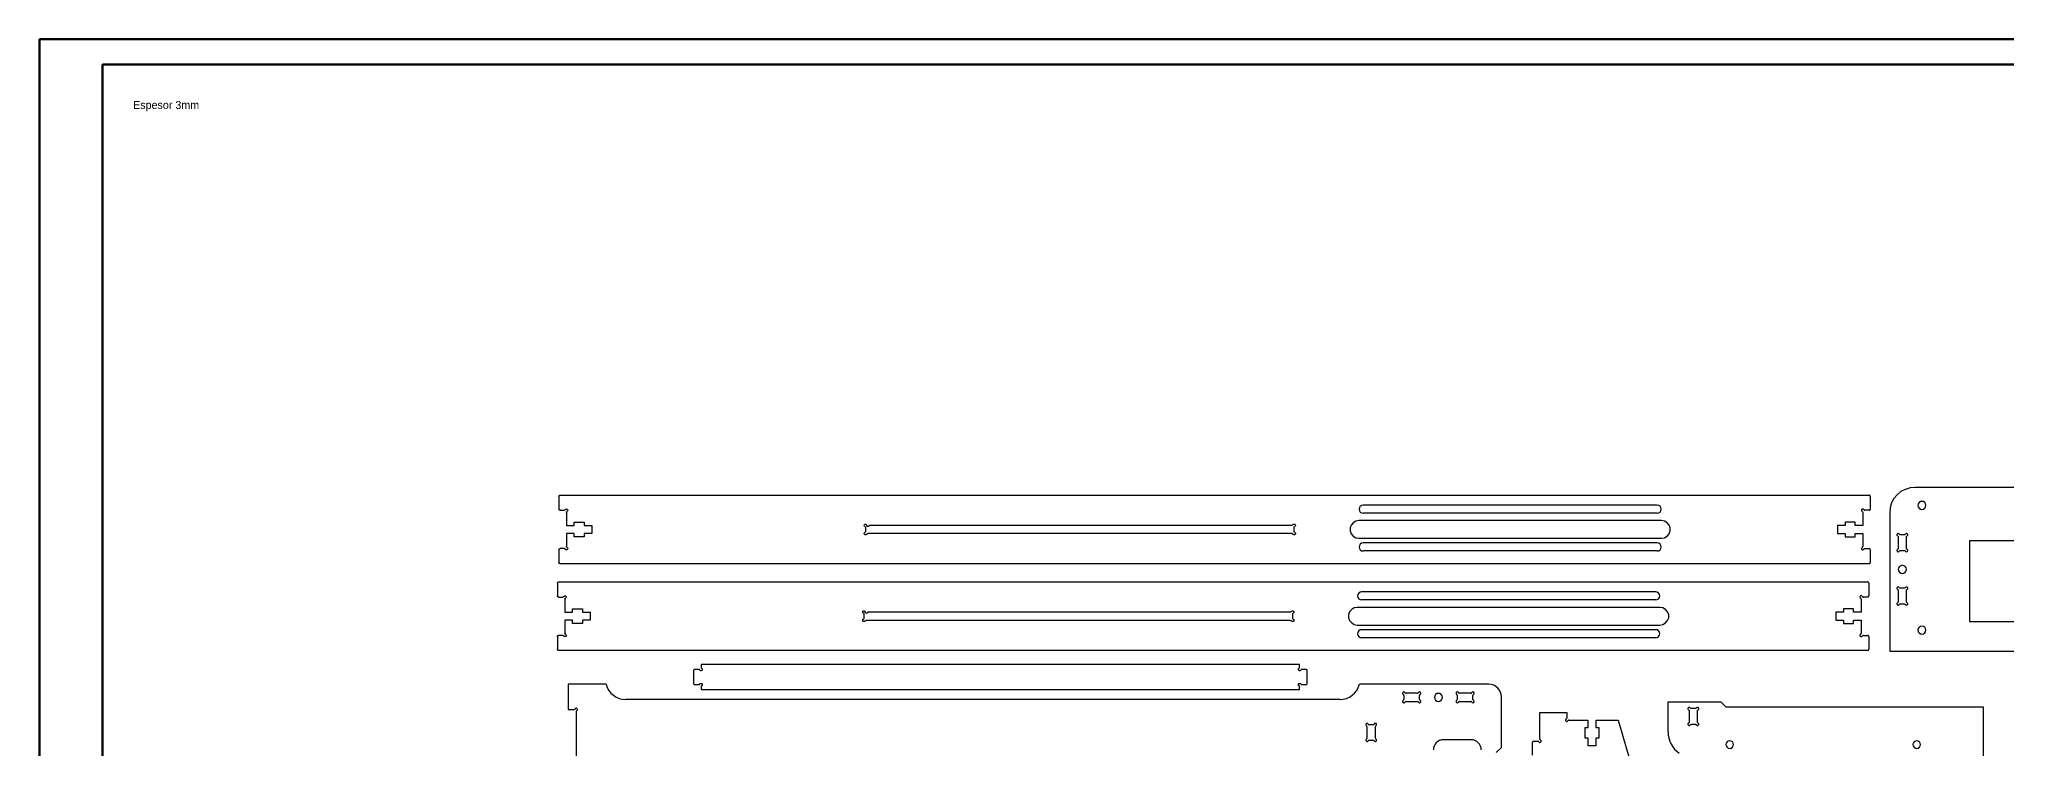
# Model space of a CAD drawing. Header units: inches. Extents: x 0 to 1189, y 0 to 841.
# Drawn here: x 0 to 780, y 560 to 841 of the extents above; entities that cross this region are included whole.
import ezdxf

# ---------------------------------------------------------------- set-up
doc = ezdxf.new("R2010")
doc.units = ezdxf.units.IN
doc.header["$MEASUREMENT"] = 0
doc.layers.add('Capa 1', color=7, linetype='Continuous')

msp = doc.modelspace()

# ---------------------------------------------------------------- linework, layer by layer
at = {"layer": 'Capa 1', "color": 9, "lineweight": 50, "true_color": 0xc0c0c0}
for points in [[(0.07, 841.2), (1189.07, 841.2)], [(0.07, 0.21), (0.07, 841.2)], [(25.05, 831.18), (1179.05, 831.18)], [(25.05, 10.2), (25.05, 831.18)]]:
    msp.add_lwpolyline(points, dxfattribs=at)
at = {"layer": 'Capa 1', "color": 7, "lineweight": 25, "true_color": 0xffffff}
for points in [[(743.8, 663.47), (741.86, 663.26), (739.95, 662.69), (738.22, 661.78), (736.71, 660.54), (735.47, 659.02), (734.55, 657.3), (733.99, 655.43), (733.78, 653.45)], [(893.8, 663.47), (743.8, 663.47)], [(206.09, 659.91), (206.09, 659.98), (206.13, 660.08), (206.16, 660.19), (206.23, 660.26), (206.3, 660.29), (206.41, 660.36), (206.48, 660.4), (206.59, 660.4)], [(206.09, 659.91), (206.09, 654.9)], [(206.59, 660.4), (725.59, 660.4)], [(525, 656.45), (524.37, 656.31), (523.87, 655.99), (523.52, 655.46), (523.38, 654.86), (523.52, 654.23), (523.87, 653.7), (524.37, 653.38), (525, 653.24)], [(641.6, 656.45), (525, 656.45)], [(641.6, 653.24), (642.2, 653.38), (642.73, 653.7), (643.08, 654.23), (643.18, 654.86), (643.08, 655.46), (642.73, 655.99), (642.2, 656.31), (641.6, 656.45)], [(726.09, 659.91), (726.09, 659.98), (726.05, 660.08), (726.02, 660.19), (725.95, 660.26), (725.88, 660.29), (725.77, 660.36), (725.7, 660.4), (725.59, 660.4)], [(726.09, 659.91), (726.09, 654.9)], [(746.55, 654.72), (747.15, 654.86), (747.68, 655.21), (748.03, 655.71), (748.14, 656.34), (748.03, 656.94), (747.68, 657.47), (747.15, 657.82), (746.55, 657.93), (745.95, 657.82), (745.42, 657.47), (745.07, 656.94), (744.96, 656.34), (745.07, 655.71), (745.42, 655.21), (745.95, 654.86), (746.55, 654.72)], [(206.59, 654.4), (206.48, 654.4), (206.41, 654.44), (206.3, 654.47), (206.23, 654.54), (206.16, 654.61), (206.13, 654.72), (206.09, 654.79), (206.09, 654.9)], [(206.59, 654.4), (208.21, 654.4)], [(208.67, 654.65), (208.63, 654.58), (208.6, 654.54), (208.53, 654.51), (208.49, 654.47), (208.42, 654.44), (208.35, 654.4), (208.28, 654.4), (208.21, 654.4)], [(208.67, 654.65), (208.81, 654.79), (208.99, 654.9), (209.2, 654.9), (209.37, 654.83), (209.51, 654.68), (209.59, 654.47), (209.59, 654.26), (209.48, 654.09), (209.34, 653.94)], [(209.09, 653.52), (209.09, 653.59), (209.13, 653.66), (209.13, 653.73), (209.16, 653.77), (209.2, 653.84), (209.23, 653.87), (209.3, 653.91), (209.34, 653.94)], [(209.09, 653.52), (209.09, 648.41)], [(209.09, 648.41), (212.09, 648.41)], [(212.09, 648.41), (212.09, 649.68)], [(212.09, 649.68), (216.08, 649.68)], [(216.08, 649.68), (216.08, 648.41)], [(216.08, 648.41), (219.11, 648.41)], [(219.11, 648.41), (219.11, 645.2)], [(327.41, 648.02), (327.27, 648.16), (327.17, 648.33), (327.17, 648.55), (327.24, 648.72), (327.41, 648.86), (327.59, 648.93), (327.8, 648.93), (327.98, 648.83), (328.12, 648.65), (328.15, 648.44)], [(327.41, 648.02), (327.45, 647.98), (327.52, 647.95), (327.55, 647.88), (327.59, 647.84), (327.62, 647.77), (327.62, 647.7), (327.66, 647.63), (327.66, 647.59)], [(327.66, 647.59), (327.66, 646.01)], [(329.14, 648.44), (329.11, 648.26), (329, 648.09), (328.86, 647.98), (328.65, 647.95), (328.47, 647.98), (328.3, 648.09), (328.19, 648.26), (328.15, 648.44)], [(329.14, 648.44), (496.78, 648.44)], [(497.24, 648.69), (497.2, 648.65), (497.13, 648.58), (497.1, 648.55), (497.03, 648.51), (496.99, 648.48), (496.92, 648.48), (496.85, 648.44), (496.78, 648.44)], [(497.24, 648.69), (497.35, 648.83), (497.56, 648.93), (497.73, 648.93), (497.95, 648.86), (498.09, 648.72), (498.16, 648.55), (498.16, 648.33), (498.05, 648.16), (497.91, 648.02)], [(497.66, 647.59), (497.66, 647.63), (497.66, 647.7), (497.7, 647.77), (497.73, 647.84), (497.77, 647.88), (497.8, 647.95), (497.84, 647.98), (497.91, 648.02)], [(497.66, 646.01), (497.66, 647.59)], [(523.28, 650.31), (522.11, 650.1), (521.05, 649.46), (520.28, 648.55), (519.85, 647.42), (519.85, 646.18), (520.28, 645.05), (521.05, 644.1), (522.11, 643.5), (523.28, 643.29)], [(643.29, 650.31), (523.28, 650.31)], [(641.6, 653.24), (525, 653.24)], [(643.29, 643.29), (644.49, 643.5), (645.55, 644.1), (646.32, 645.05), (646.75, 646.18), (646.75, 647.42), (646.32, 648.55), (645.55, 649.46), (644.49, 650.1), (643.29, 650.31)], [(713.11, 648.41), (713.11, 645.2)], [(716.1, 648.41), (713.11, 648.41)], [(716.1, 649.68), (716.1, 648.41)], [(720.09, 649.68), (716.1, 649.68)], [(720.09, 648.41), (720.09, 649.68)], [(723.09, 648.41), (720.09, 648.41)], [(723.51, 654.65), (723.41, 654.79), (723.19, 654.9), (723.02, 654.9), (722.81, 654.83), (722.67, 654.68), (722.59, 654.47), (722.59, 654.26), (722.7, 654.09), (722.84, 653.94)], [(723.09, 653.52), (723.09, 653.59), (723.09, 653.66), (723.05, 653.73), (723.02, 653.77), (722.98, 653.84), (722.95, 653.87), (722.91, 653.91), (722.84, 653.94)], [(723.09, 653.52), (723.09, 648.41)], [(723.51, 654.65), (723.55, 654.58), (723.62, 654.54), (723.65, 654.51), (723.72, 654.47), (723.76, 654.44), (723.83, 654.4), (723.9, 654.4), (723.97, 654.4)], [(725.59, 654.4), (723.97, 654.4)], [(725.59, 654.4), (725.7, 654.4), (725.77, 654.44), (725.88, 654.47), (725.95, 654.54), (726.02, 654.61), (726.05, 654.72), (726.09, 654.79), (726.09, 654.9)], [(733.78, 653.45), (733.78, 598.45)], [(212.09, 645.2), (209.09, 645.2)], [(209.09, 645.2), (209.09, 640.04)], [(209.34, 639.62), (209.3, 639.66), (209.23, 639.69), (209.2, 639.76), (209.16, 639.8), (209.13, 639.87), (209.13, 639.94), (209.09, 640.01), (209.09, 640.04)], [(212.09, 643.93), (212.09, 645.2)], [(216.08, 643.93), (212.09, 643.93)], [(219.11, 645.2), (216.08, 645.2)], [(216.08, 645.2), (216.08, 643.93)], [(328.08, 644.88), (327.94, 644.74), (327.77, 644.67), (327.59, 644.67), (327.38, 644.74), (327.24, 644.88), (327.17, 645.05), (327.17, 645.27), (327.27, 645.44), (327.41, 645.58)], [(327.66, 646.01), (327.66, 645.94), (327.62, 645.87), (327.62, 645.83), (327.59, 645.76), (327.55, 645.69), (327.52, 645.65), (327.45, 645.62), (327.41, 645.58)], [(328.08, 644.88), (328.12, 644.95), (328.15, 644.98), (328.22, 645.05), (328.26, 645.09), (328.33, 645.09), (328.4, 645.12), (328.47, 645.12), (328.54, 645.16)], [(496.78, 645.16), (328.54, 645.16)], [(496.78, 645.16), (496.85, 645.12), (496.92, 645.12), (496.99, 645.09), (497.03, 645.09), (497.1, 645.05), (497.13, 644.98), (497.2, 644.95), (497.24, 644.88)], [(497.91, 645.58), (498.05, 645.44), (498.16, 645.27), (498.16, 645.05), (498.09, 644.88), (497.95, 644.74), (497.73, 644.67), (497.56, 644.67), (497.35, 644.74), (497.24, 644.88)], [(497.91, 645.58), (497.84, 645.62), (497.8, 645.65), (497.77, 645.69), (497.73, 645.76), (497.7, 645.83), (497.66, 645.87), (497.66, 645.94), (497.66, 646.01)], [(523.28, 643.29), (643.29, 643.29)], [(525, 641.46), (524.37, 641.31), (523.87, 640.96), (523.52, 640.47), (523.38, 639.83), (523.52, 639.23), (523.87, 638.7), (524.37, 638.35), (525, 638.25)], [(641.6, 641.46), (525, 641.46)], [(641.6, 638.25), (642.2, 638.35), (642.73, 638.7), (643.08, 639.23), (643.18, 639.83), (643.08, 640.47), (642.73, 640.96), (642.2, 641.31), (641.6, 641.46)], [(713.11, 645.2), (716.1, 645.2)], [(716.1, 645.2), (716.1, 643.93)], [(716.1, 643.93), (720.09, 643.93)], [(720.09, 645.2), (723.09, 645.2)], [(720.09, 643.93), (720.09, 645.2)], [(722.84, 639.62), (722.91, 639.66), (722.95, 639.69), (722.98, 639.76), (723.02, 639.8), (723.05, 639.87), (723.09, 639.94), (723.09, 640.01), (723.09, 640.04)], [(723.09, 645.2), (723.09, 640.04)], [(737.59, 644.91), (737.45, 645.05), (737.27, 645.16), (737.06, 645.16), (736.88, 645.09), (736.74, 644.95), (736.64, 644.74), (736.67, 644.56), (736.74, 644.35), (736.88, 644.24)], [(736.88, 644.24), (736.95, 644.21), (736.99, 644.14), (737.02, 644.1), (737.09, 644.03), (737.09, 644), (737.13, 643.93), (737.13, 643.85), (737.13, 643.78)], [(737.13, 643.78), (737.13, 639.34)], [(738.01, 644.67), (737.94, 644.67), (737.87, 644.67), (737.83, 644.7), (737.76, 644.74), (737.69, 644.77), (737.66, 644.81), (737.62, 644.84), (737.59, 644.91)], [(739.56, 644.67), (738.01, 644.67)], [(740.02, 644.91), (739.99, 644.84), (739.92, 644.81), (739.88, 644.77), (739.81, 644.74), (739.77, 644.7), (739.7, 644.67), (739.63, 644.67), (739.56, 644.67)], [(740.69, 644.24), (740.83, 644.35), (740.94, 644.56), (740.94, 644.74), (740.87, 644.95), (740.73, 645.09), (740.52, 645.16), (740.34, 645.16), (740.13, 645.05), (740.02, 644.91)], [(740.45, 643.78), (740.45, 643.85), (740.45, 643.93), (740.48, 644), (740.52, 644.03), (740.55, 644.1), (740.59, 644.14), (740.66, 644.21), (740.69, 644.24)], [(740.45, 639.34), (740.45, 643.78)], [(765.42, 642.34), (765.42, 610.34)], [(847.41, 642.34), (765.42, 642.34)], [(206.09, 638.7), (206.09, 638.77), (206.13, 638.88), (206.16, 638.99), (206.23, 639.06), (206.3, 639.13), (206.41, 639.16), (206.48, 639.2), (206.59, 639.2)], [(206.09, 638.7), (206.09, 633.69)], [(206.59, 633.2), (206.48, 633.2), (206.41, 633.24), (206.3, 633.27), (206.23, 633.34), (206.16, 633.41), (206.13, 633.52), (206.09, 633.59), (206.09, 633.69)], [(208.21, 639.2), (206.59, 639.2)], [(725.59, 633.2), (206.59, 633.2)], [(208.21, 639.2), (208.28, 639.2), (208.35, 639.16), (208.42, 639.16), (208.49, 639.13), (208.53, 639.09), (208.6, 639.06), (208.63, 638.99), (208.67, 638.95)], [(209.34, 639.62), (209.48, 639.48), (209.59, 639.3), (209.59, 639.09), (209.51, 638.92), (209.37, 638.77), (209.2, 638.7), (208.99, 638.7), (208.81, 638.81), (208.67, 638.95)], [(641.6, 638.25), (525, 638.25)], [(722.84, 639.62), (722.7, 639.48), (722.59, 639.3), (722.59, 639.09), (722.67, 638.92), (722.81, 638.77), (723.02, 638.7), (723.19, 638.7), (723.41, 638.81), (723.51, 638.95)], [(723.97, 639.2), (723.9, 639.2), (723.83, 639.16), (723.76, 639.16), (723.72, 639.13), (723.65, 639.09), (723.62, 639.06), (723.55, 638.99), (723.51, 638.95)], [(723.97, 639.2), (725.59, 639.2)], [(726.09, 638.7), (726.09, 638.77), (726.05, 638.88), (726.02, 638.99), (725.95, 639.06), (725.88, 639.13), (725.77, 639.16), (725.7, 639.2), (725.59, 639.2)], [(725.59, 633.2), (725.7, 633.2), (725.77, 633.24), (725.88, 633.27), (725.95, 633.34), (726.02, 633.41), (726.05, 633.52), (726.09, 633.59), (726.09, 633.69)], [(726.09, 638.7), (726.09, 633.69)], [(736.88, 638.88), (736.74, 638.77), (736.67, 638.56), (736.64, 638.39), (736.74, 638.17), (736.88, 638.03), (737.06, 637.96), (737.27, 637.96), (737.45, 638.07), (737.59, 638.21)], [(737.13, 639.34), (737.13, 639.27), (737.13, 639.2), (737.09, 639.13), (737.09, 639.09), (737.02, 639.02), (736.99, 638.99), (736.95, 638.92), (736.88, 638.88)], [(738.79, 629.36), (739.42, 629.5), (739.92, 629.81), (740.27, 630.34), (740.41, 630.98), (740.27, 631.58), (739.92, 632.11), (739.42, 632.42), (738.79, 632.57), (738.19, 632.42), (737.66, 632.11), (737.31, 631.58), (737.2, 630.98), (737.31, 630.34), (737.66, 629.81), (738.19, 629.5), (738.79, 629.36)], [(737.59, 638.21), (737.62, 638.28), (737.66, 638.32), (737.69, 638.35), (737.76, 638.39), (737.83, 638.42), (737.87, 638.46), (737.94, 638.46), (738.01, 638.46)], [(738.01, 638.46), (739.56, 638.46)], [(739.56, 638.46), (739.63, 638.46), (739.7, 638.46), (739.77, 638.42), (739.81, 638.39), (739.88, 638.35), (739.92, 638.32), (739.99, 638.28), (740.02, 638.21)], [(740.02, 638.21), (740.13, 638.07), (740.34, 637.96), (740.52, 637.96), (740.73, 638.03), (740.87, 638.17), (740.94, 638.39), (740.94, 638.56), (740.83, 638.77), (740.69, 638.88)], [(740.69, 638.88), (740.66, 638.92), (740.59, 638.99), (740.55, 639.02), (740.52, 639.09), (740.48, 639.13), (740.45, 639.2), (740.45, 639.27), (740.45, 639.34)], [(205.49, 625.47), (205.49, 625.58), (205.53, 625.69), (205.56, 625.76), (205.63, 625.83), (205.7, 625.9), (205.81, 625.93), (205.88, 625.97), (205.99, 625.97)], [(205.49, 625.47), (205.49, 620.47)], [(205.99, 625.97), (724.99, 625.97)], [(725.49, 625.47), (725.49, 625.58), (725.45, 625.69), (725.42, 625.76), (725.35, 625.83), (725.28, 625.9), (725.17, 625.93), (725.1, 625.97), (724.99, 625.97)], [(725.49, 625.47), (725.49, 620.47)], [(205.99, 619.97), (205.88, 620.01), (205.81, 620.01), (205.7, 620.08), (205.63, 620.11), (205.56, 620.22), (205.53, 620.29), (205.49, 620.4), (205.49, 620.47)], [(205.99, 619.97), (207.61, 619.97)], [(208.07, 620.22), (208.03, 620.18), (207.96, 620.11), (207.93, 620.08), (207.86, 620.04), (207.82, 620.01), (207.75, 620.01), (207.68, 619.97), (207.61, 619.97)], [(208.07, 620.22), (208.17, 620.4), (208.39, 620.47), (208.56, 620.47), (208.77, 620.4), (208.92, 620.25), (208.99, 620.08), (208.99, 619.87), (208.88, 619.69), (208.74, 619.55)], [(208.49, 619.12), (208.49, 619.2), (208.49, 619.23), (208.53, 619.3), (208.56, 619.37), (208.6, 619.41), (208.63, 619.48), (208.67, 619.51), (208.74, 619.55)], [(208.49, 619.12), (208.49, 613.97)], [(524.37, 622.02), (523.77, 621.91), (523.24, 621.56), (522.92, 621.03), (522.78, 620.43), (522.92, 619.83), (523.24, 619.3), (523.77, 618.95), (524.37, 618.84)], [(641, 622.02), (524.37, 622.02)], [(641, 618.84), (524.37, 618.84)], [(641, 618.84), (641.6, 618.95), (642.13, 619.3), (642.48, 619.83), (642.58, 620.43), (642.48, 621.03), (642.13, 621.56), (641.6, 621.91), (641, 622.02)], [(722.91, 620.22), (722.77, 620.4), (722.59, 620.47), (722.38, 620.47), (722.21, 620.4), (722.07, 620.25), (721.99, 620.08), (721.99, 619.87), (722.1, 619.69), (722.24, 619.55)], [(722.49, 619.12), (722.49, 619.2), (722.45, 619.23), (722.45, 619.3), (722.42, 619.37), (722.38, 619.41), (722.35, 619.48), (722.28, 619.51), (722.24, 619.55)], [(722.49, 619.12), (722.49, 613.97)], [(722.91, 620.22), (722.95, 620.18), (722.98, 620.11), (723.05, 620.08), (723.09, 620.04), (723.16, 620.01), (723.23, 620.01), (723.3, 619.97), (723.34, 619.97)], [(724.99, 619.97), (723.34, 619.97)], [(724.99, 619.97), (725.1, 620.01), (725.17, 620.01), (725.28, 620.08), (725.35, 620.11), (725.42, 620.22), (725.45, 620.29), (725.49, 620.4), (725.49, 620.47)], [(737.59, 623.71), (737.45, 623.85), (737.27, 623.96), (737.06, 623.96), (736.88, 623.89), (736.74, 623.75), (736.64, 623.53), (736.67, 623.36), (736.74, 623.15), (736.88, 623.04)], [(736.88, 617.68), (736.74, 617.57), (736.67, 617.36), (736.64, 617.18), (736.74, 616.97), (736.88, 616.83), (737.06, 616.76), (737.27, 616.76), (737.45, 616.87), (737.59, 617.01)], [(736.88, 623.04), (736.95, 623.01), (736.99, 622.93), (737.02, 622.9), (737.09, 622.83), (737.09, 622.79), (737.13, 622.72), (737.13, 622.65), (737.13, 622.58)], [(737.13, 618.14), (737.13, 618.07), (737.13, 618), (737.09, 617.93), (737.09, 617.89), (737.02, 617.82), (736.99, 617.78), (736.95, 617.71), (736.88, 617.68)], [(737.13, 622.58), (737.13, 618.14)], [(738.01, 623.46), (737.94, 623.46), (737.87, 623.46), (737.83, 623.5), (737.76, 623.53), (737.69, 623.57), (737.66, 623.61), (737.62, 623.64), (737.59, 623.71)], [(737.59, 617.01), (737.62, 617.08), (737.66, 617.11), (737.69, 617.15), (737.76, 617.18), (737.83, 617.22), (737.87, 617.26), (737.94, 617.26), (738.01, 617.26)], [(739.56, 623.46), (738.01, 623.46)], [(738.01, 617.26), (739.56, 617.26)], [(740.02, 623.71), (739.99, 623.64), (739.92, 623.61), (739.88, 623.57), (739.81, 623.53), (739.77, 623.5), (739.7, 623.46), (739.63, 623.46), (739.56, 623.46)], [(739.56, 617.26), (739.63, 617.26), (739.7, 617.26), (739.77, 617.22), (739.81, 617.18), (739.88, 617.15), (739.92, 617.11), (739.99, 617.08), (740.02, 617.01)], [(740.69, 623.04), (740.83, 623.15), (740.94, 623.36), (740.94, 623.53), (740.87, 623.75), (740.73, 623.89), (740.52, 623.96), (740.34, 623.96), (740.13, 623.85), (740.02, 623.71)], [(740.02, 617.01), (740.13, 616.87), (740.34, 616.76), (740.52, 616.76), (740.73, 616.83), (740.87, 616.97), (740.94, 617.18), (740.94, 617.36), (740.83, 617.57), (740.69, 617.68)], [(740.45, 622.58), (740.45, 622.65), (740.45, 622.72), (740.48, 622.79), (740.52, 622.83), (740.55, 622.9), (740.59, 622.93), (740.66, 623.01), (740.69, 623.04)], [(740.45, 618.14), (740.45, 622.58)], [(740.69, 617.68), (740.66, 617.71), (740.59, 617.78), (740.55, 617.82), (740.52, 617.89), (740.48, 617.93), (740.45, 618), (740.45, 618.07), (740.45, 618.14)], [(208.49, 613.97), (211.49, 613.97)], [(211.49, 610.76), (208.49, 610.76)], [(208.49, 610.76), (208.49, 605.65)], [(211.49, 613.97), (211.49, 615.24)], [(211.49, 615.24), (215.48, 615.24)], [(211.49, 609.49), (211.49, 610.76)], [(215.48, 609.49), (211.49, 609.49)], [(215.48, 615.24), (215.48, 613.97)], [(215.48, 613.97), (218.48, 613.97)], [(218.48, 610.76), (215.48, 610.76)], [(215.48, 610.76), (215.48, 609.49)], [(218.48, 613.97), (218.48, 610.76)], [(326.81, 613.59), (326.64, 613.73), (326.57, 613.94), (326.57, 614.15), (326.64, 614.33), (326.81, 614.47), (326.99, 614.54), (327.2, 614.5), (327.38, 614.4), (327.52, 614.22), (327.55, 614.05)], [(327.48, 610.48), (327.34, 610.34), (327.17, 610.23), (326.95, 610.23), (326.78, 610.31), (326.64, 610.45), (326.57, 610.66), (326.57, 610.83), (326.64, 611.05), (326.81, 611.15)], [(326.81, 613.59), (326.85, 613.55), (326.92, 613.52), (326.95, 613.48), (326.99, 613.41), (327.02, 613.34), (327.02, 613.3), (327.06, 613.23), (327.06, 613.16)], [(327.06, 611.61), (327.06, 611.54), (327.02, 611.47), (327.02, 611.4), (326.99, 611.36), (326.95, 611.29), (326.92, 611.26), (326.85, 611.19), (326.81, 611.15)], [(327.06, 613.16), (327.06, 611.61)], [(327.48, 610.48), (327.52, 610.55), (327.55, 610.59), (327.62, 610.62), (327.66, 610.66), (327.73, 610.69), (327.8, 610.73), (327.84, 610.73), (327.91, 610.73)], [(328.54, 614.05), (328.51, 613.83), (328.4, 613.69), (328.22, 613.59), (328.05, 613.55), (327.87, 613.59), (327.7, 613.69), (327.59, 613.83), (327.55, 614.05)], [(496.18, 610.73), (327.91, 610.73)], [(328.54, 614.05), (496.18, 614.05)], [(496.61, 614.29), (496.57, 614.22), (496.53, 614.19), (496.5, 614.15), (496.43, 614.08), (496.39, 614.08), (496.32, 614.05), (496.25, 614.05), (496.18, 614.05)], [(496.18, 610.73), (496.25, 610.73), (496.32, 610.73), (496.39, 610.69), (496.43, 610.66), (496.5, 610.62), (496.53, 610.59), (496.57, 610.55), (496.61, 610.48)], [(496.61, 614.29), (496.75, 614.43), (496.92, 614.5), (497.13, 614.54), (497.31, 614.43), (497.49, 614.29), (497.56, 614.12), (497.52, 613.9), (497.45, 613.73), (497.31, 613.59)], [(497.31, 611.15), (497.45, 611.05), (497.52, 610.83), (497.56, 610.66), (497.49, 610.45), (497.31, 610.31), (497.13, 610.23), (496.92, 610.23), (496.75, 610.34), (496.61, 610.48)], [(497.06, 613.16), (497.06, 613.23), (497.06, 613.3), (497.1, 613.34), (497.13, 613.41), (497.17, 613.48), (497.2, 613.52), (497.24, 613.55), (497.31, 613.59)], [(497.06, 611.61), (497.06, 613.16)], [(497.31, 611.15), (497.24, 611.19), (497.2, 611.26), (497.17, 611.29), (497.13, 611.36), (497.1, 611.4), (497.06, 611.47), (497.06, 611.54), (497.06, 611.61)], [(522.68, 615.88), (521.48, 615.67), (520.45, 615.07), (519.64, 614.12), (519.25, 612.99), (519.25, 611.79), (519.64, 610.62), (520.45, 609.71), (521.48, 609.11), (522.68, 608.89)], [(642.69, 615.88), (522.68, 615.88)], [(522.68, 608.89), (642.69, 608.89)], [(642.69, 608.89), (643.89, 609.11), (644.95, 609.71), (645.72, 610.62), (646.15, 611.79), (646.15, 612.99), (645.72, 614.12), (644.95, 615.07), (643.89, 615.67), (642.69, 615.88)], [(712.47, 613.97), (712.47, 610.76)], [(715.47, 613.97), (712.47, 613.97)], [(712.47, 610.76), (715.47, 610.76)], [(715.47, 615.24), (715.47, 613.97)], [(719.49, 615.24), (715.47, 615.24)], [(715.47, 610.76), (715.47, 609.49)], [(715.47, 609.49), (719.49, 609.49)], [(719.49, 613.97), (719.49, 615.24)], [(722.49, 613.97), (719.49, 613.97)], [(719.49, 610.76), (722.49, 610.76)], [(719.49, 609.49), (719.49, 610.76)], [(722.49, 610.76), (722.49, 605.65)], [(765.42, 610.34), (847.41, 610.34)], [(205.49, 604.27), (205.49, 604.38), (205.53, 604.48), (205.56, 604.56), (205.63, 604.63), (205.7, 604.7), (205.81, 604.73), (205.88, 604.77), (205.99, 604.77)], [(205.49, 604.27), (205.49, 599.26)], [(207.61, 604.77), (205.99, 604.77)], [(207.61, 604.77), (207.68, 604.77), (207.75, 604.77), (207.82, 604.73), (207.86, 604.7), (207.93, 604.66), (207.96, 604.63), (208.03, 604.59), (208.07, 604.52)], [(208.74, 605.23), (208.88, 605.08), (208.99, 604.91), (208.99, 604.7), (208.92, 604.52), (208.77, 604.38), (208.56, 604.27), (208.39, 604.31), (208.17, 604.38), (208.07, 604.52)], [(208.74, 605.23), (208.67, 605.26), (208.63, 605.3), (208.6, 605.33), (208.56, 605.4), (208.53, 605.47), (208.49, 605.51), (208.49, 605.58), (208.49, 605.65)], [(524.37, 607.02), (523.77, 606.92), (523.24, 606.57), (522.92, 606.04), (522.78, 605.44), (522.92, 604.8), (523.24, 604.31), (523.77, 603.96), (524.37, 603.81)], [(641, 607.02), (524.37, 607.02)], [(641, 603.81), (524.37, 603.81)], [(641, 603.81), (641.6, 603.96), (642.13, 604.31), (642.48, 604.8), (642.58, 605.44), (642.48, 606.04), (642.13, 606.57), (641.6, 606.92), (641, 607.02)], [(722.24, 605.23), (722.1, 605.08), (721.99, 604.91), (721.99, 604.7), (722.07, 604.52), (722.21, 604.38), (722.38, 604.27), (722.59, 604.31), (722.77, 604.38), (722.91, 604.52)], [(722.24, 605.23), (722.28, 605.26), (722.35, 605.3), (722.38, 605.33), (722.42, 605.4), (722.45, 605.47), (722.45, 605.51), (722.49, 605.58), (722.49, 605.65)], [(723.34, 604.77), (723.3, 604.77), (723.23, 604.77), (723.16, 604.73), (723.09, 604.7), (723.05, 604.66), (722.98, 604.63), (722.95, 604.59), (722.91, 604.52)], [(723.34, 604.77), (724.99, 604.77)], [(725.49, 604.27), (725.49, 604.38), (725.45, 604.48), (725.42, 604.56), (725.35, 604.63), (725.28, 604.7), (725.17, 604.73), (725.1, 604.77), (724.99, 604.77)], [(725.49, 604.27), (725.49, 599.26)], [(746.55, 605.23), (747.15, 605.37), (747.68, 605.72), (748.03, 606.21), (748.14, 606.85), (748.03, 607.45), (747.68, 607.98), (747.15, 608.33), (746.55, 608.44), (745.95, 608.33), (745.42, 607.98), (745.07, 607.45), (744.96, 606.85), (745.07, 606.21), (745.42, 605.72), (745.95, 605.37), (746.55, 605.23)], [(205.99, 598.77), (205.88, 598.8), (205.81, 598.8), (205.7, 598.88), (205.63, 598.91), (205.56, 599.02), (205.53, 599.09), (205.49, 599.19), (205.49, 599.26)], [(724.99, 598.77), (205.99, 598.77)], [(499.82, 593.23), (262.47, 593.23)], [(262.47, 593.23), (262.47, 592.1)], [(499.82, 592.1), (499.82, 593.23)], [(724.99, 598.77), (725.1, 598.8), (725.17, 598.8), (725.28, 598.88), (725.35, 598.91), (725.42, 599.02), (725.45, 599.09), (725.49, 599.19), (725.49, 599.26)], [(733.78, 598.45), (903.78, 598.45)], [(224.83, 585.36), (209.83, 585.36)], [(209.83, 585.36), (209.83, 575.35)], [(224.83, 585.36), (225.25, 584.13), (225.88, 582.97), (226.7, 581.91), (227.68, 581.02), (228.78, 580.32), (229.98, 579.79), (231.28, 579.47), (232.59, 579.37)], [(259.96, 591.26), (259.86, 591.22), (259.79, 591.22), (259.68, 591.15), (259.61, 591.11), (259.54, 591.01), (259.5, 590.94), (259.47, 590.83), (259.47, 590.73)], [(259.47, 590.73), (259.47, 585.75)], [(259.47, 585.75), (259.47, 585.65), (259.5, 585.54), (259.54, 585.47), (259.61, 585.4), (259.68, 585.33), (259.79, 585.29), (259.86, 585.26), (259.96, 585.26)], [(261.58, 591.26), (259.96, 591.26)], [(259.96, 585.26), (261.58, 585.26)], [(262.04, 591.01), (262.01, 591.04), (261.94, 591.11), (261.9, 591.15), (261.83, 591.18), (261.8, 591.22), (261.73, 591.22), (261.66, 591.26), (261.58, 591.26)], [(261.58, 585.26), (261.66, 585.26), (261.73, 585.26), (261.8, 585.29), (261.83, 585.29), (261.9, 585.36), (261.94, 585.4), (262.01, 585.43), (262.04, 585.51)], [(262.71, 591.68), (262.85, 591.54), (262.96, 591.36), (262.96, 591.15), (262.89, 590.97), (262.75, 590.83), (262.54, 590.76), (262.36, 590.76), (262.15, 590.83), (262.04, 591.01)], [(262.04, 585.51), (262.15, 585.65), (262.36, 585.72), (262.54, 585.75), (262.75, 585.65), (262.89, 585.51), (262.96, 585.33), (262.96, 585.12), (262.85, 584.94), (262.71, 584.8)], [(262.47, 592.1), (262.47, 592.03), (262.47, 592), (262.5, 591.93), (262.54, 591.86), (262.57, 591.82), (262.61, 591.75), (262.64, 591.71), (262.71, 591.68)], [(500.24, 591.01), (500.1, 590.83), (499.92, 590.76), (499.71, 590.76), (499.53, 590.83), (499.39, 590.97), (499.32, 591.15), (499.32, 591.36), (499.39, 591.54), (499.57, 591.68)], [(499.57, 584.8), (499.39, 584.94), (499.32, 585.12), (499.32, 585.33), (499.39, 585.51), (499.53, 585.65), (499.71, 585.75), (499.92, 585.72), (500.1, 585.65), (500.24, 585.51)], [(499.57, 591.68), (499.6, 591.71), (499.67, 591.75), (499.71, 591.82), (499.75, 591.86), (499.78, 591.93), (499.78, 592), (499.82, 592.03), (499.82, 592.1)], [(500.66, 591.26), (500.63, 591.26), (500.56, 591.22), (500.49, 591.22), (500.42, 591.18), (500.38, 591.15), (500.31, 591.11), (500.27, 591.04), (500.24, 591.01)], [(500.24, 585.51), (500.27, 585.43), (500.31, 585.4), (500.38, 585.36), (500.42, 585.29), (500.49, 585.29), (500.56, 585.26), (500.63, 585.26), (500.66, 585.26)], [(502.32, 591.26), (500.66, 591.26)], [(500.66, 585.26), (502.32, 585.26)], [(502.81, 590.73), (502.81, 590.83), (502.78, 590.94), (502.71, 591.01), (502.67, 591.11), (502.6, 591.15), (502.5, 591.22), (502.39, 591.22), (502.32, 591.26)], [(502.32, 585.26), (502.39, 585.26), (502.5, 585.29), (502.6, 585.33), (502.67, 585.4), (502.71, 585.47), (502.78, 585.54), (502.81, 585.65), (502.81, 585.75)], [(502.81, 585.75), (502.81, 590.73)], [(515.73, 579.37), (517.03, 579.47), (518.34, 579.79), (519.54, 580.32), (520.63, 581.02), (521.62, 581.91), (522.43, 582.97), (523.06, 584.13), (523.49, 585.36)], [(574.82, 585.36), (523.49, 585.36)], [(579.83, 580.35), (579.72, 581.34), (579.44, 582.26), (578.98, 583.14), (578.38, 583.88), (577.6, 584.52), (576.76, 584.98), (575.8, 585.26), (574.82, 585.36)], [(515.73, 579.37), (232.59, 579.37)], [(262.71, 584.8), (262.64, 584.76), (262.61, 584.73), (262.57, 584.69), (262.54, 584.62), (262.5, 584.55), (262.47, 584.52), (262.47, 584.45), (262.47, 584.38)], [(262.47, 584.38), (262.47, 583.25)], [(262.47, 583.25), (499.82, 583.25)], [(499.82, 584.38), (499.82, 584.45), (499.78, 584.52), (499.78, 584.55), (499.75, 584.62), (499.71, 584.69), (499.67, 584.73), (499.6, 584.76), (499.57, 584.8)], [(499.82, 583.25), (499.82, 584.38)], [(541.55, 582.08), (541.44, 582.22), (541.23, 582.33), (541.06, 582.33), (540.84, 582.26), (540.7, 582.12), (540.63, 581.91), (540.63, 581.73), (540.74, 581.52), (540.88, 581.41)], [(540.88, 578.98), (540.74, 578.84), (540.63, 578.66), (540.63, 578.45), (540.7, 578.24), (540.84, 578.1), (541.06, 578.03), (541.23, 578.03), (541.44, 578.13), (541.55, 578.27)], [(541.13, 580.95), (541.13, 581.02), (541.13, 581.1), (541.09, 581.17), (541.06, 581.2), (541.02, 581.27), (540.98, 581.31), (540.95, 581.34), (540.88, 581.41)], [(540.88, 578.98), (540.95, 579.01), (540.98, 579.05), (541.02, 579.08), (541.06, 579.16), (541.09, 579.19), (541.13, 579.26), (541.13, 579.33), (541.13, 579.4)], [(541.13, 580.95), (541.13, 579.4)], [(541.55, 582.08), (541.58, 582.01), (541.65, 581.98), (541.69, 581.94), (541.76, 581.91), (541.8, 581.87), (541.87, 581.84), (541.94, 581.84), (542.01, 581.84)], [(542.01, 578.52), (541.94, 578.52), (541.87, 578.52), (541.8, 578.48), (541.76, 578.45), (541.69, 578.41), (541.65, 578.38), (541.58, 578.34), (541.55, 578.27)], [(546.45, 581.84), (542.01, 581.84)], [(542.01, 578.52), (546.45, 578.52)], [(546.45, 581.84), (546.52, 581.84), (546.59, 581.84), (546.66, 581.87), (546.7, 581.91), (546.77, 581.94), (546.81, 581.98), (546.88, 582.01), (546.91, 582.08)], [(546.91, 578.27), (546.88, 578.34), (546.81, 578.38), (546.77, 578.41), (546.7, 578.45), (546.66, 578.48), (546.59, 578.52), (546.52, 578.52), (546.45, 578.52)], [(547.58, 581.41), (547.72, 581.52), (547.83, 581.73), (547.83, 581.91), (547.76, 582.12), (547.62, 582.26), (547.41, 582.33), (547.23, 582.33), (547.02, 582.22), (546.91, 582.08)], [(546.91, 578.27), (547.02, 578.13), (547.23, 578.03), (547.41, 578.03), (547.62, 578.1), (547.76, 578.24), (547.83, 578.45), (547.83, 578.66), (547.72, 578.84), (547.58, 578.98)], [(547.58, 581.41), (547.51, 581.34), (547.48, 581.31), (547.44, 581.27), (547.41, 581.2), (547.37, 581.17), (547.33, 581.1), (547.33, 581.02), (547.33, 580.95)], [(547.33, 579.4), (547.33, 580.95)], [(547.33, 579.4), (547.33, 579.33), (547.33, 579.26), (547.37, 579.19), (547.41, 579.16), (547.44, 579.08), (547.48, 579.05), (547.51, 579.01), (547.58, 578.98)], [(556.44, 580.18), (556.3, 580.78), (555.98, 581.31), (555.45, 581.66), (554.81, 581.77), (554.21, 581.66), (553.68, 581.31), (553.37, 580.78), (553.23, 580.18), (553.37, 579.58), (553.68, 579.05), (554.21, 578.7), (554.81, 578.59), (555.45, 578.7), (555.98, 579.05), (556.3, 579.58), (556.44, 580.18)], [(562.75, 582.08), (562.65, 582.22), (562.43, 582.33), (562.26, 582.33), (562.05, 582.26), (561.9, 582.12), (561.83, 581.91), (561.83, 581.73), (561.94, 581.52), (562.08, 581.41)], [(562.08, 578.98), (561.94, 578.84), (561.83, 578.66), (561.83, 578.45), (561.9, 578.24), (562.05, 578.1), (562.26, 578.03), (562.43, 578.03), (562.65, 578.13), (562.75, 578.27)], [(562.33, 580.95), (562.33, 581.02), (562.33, 581.1), (562.29, 581.17), (562.26, 581.2), (562.22, 581.27), (562.19, 581.31), (562.15, 581.34), (562.08, 581.41)], [(562.08, 578.98), (562.15, 579.01), (562.19, 579.05), (562.22, 579.08), (562.26, 579.16), (562.29, 579.19), (562.33, 579.26), (562.33, 579.33), (562.33, 579.4)], [(562.33, 580.95), (562.33, 579.4)], [(562.75, 582.08), (562.79, 582.01), (562.86, 581.98), (562.89, 581.94), (562.96, 581.91), (563, 581.87), (563.07, 581.84), (563.14, 581.84), (563.21, 581.84)], [(563.21, 578.52), (563.14, 578.52), (563.07, 578.52), (563, 578.48), (562.96, 578.45), (562.89, 578.41), (562.86, 578.38), (562.79, 578.34), (562.75, 578.27)], [(567.65, 581.84), (563.21, 581.84)], [(563.21, 578.52), (567.65, 578.52)], [(567.65, 581.84), (567.73, 581.84), (567.8, 581.84), (567.87, 581.87), (567.9, 581.91), (567.97, 581.94), (568.01, 581.98), (568.08, 582.01), (568.11, 582.08)], [(568.11, 578.27), (568.08, 578.34), (568.01, 578.38), (567.97, 578.41), (567.9, 578.45), (567.87, 578.48), (567.8, 578.52), (567.73, 578.52), (567.65, 578.52)], [(568.78, 581.41), (568.92, 581.52), (569.03, 581.73), (569.03, 581.91), (568.96, 582.12), (568.82, 582.26), (568.61, 582.33), (568.43, 582.33), (568.22, 582.22), (568.11, 582.08)], [(568.11, 578.27), (568.22, 578.13), (568.43, 578.03), (568.61, 578.03), (568.82, 578.1), (568.96, 578.24), (569.03, 578.45), (569.03, 578.66), (568.92, 578.84), (568.78, 578.98)], [(568.78, 581.41), (568.71, 581.34), (568.68, 581.31), (568.64, 581.27), (568.61, 581.2), (568.57, 581.17), (568.54, 581.1), (568.54, 581.02), (568.54, 580.95)], [(568.54, 579.4), (568.54, 580.95)], [(568.54, 579.4), (568.54, 579.33), (568.54, 579.26), (568.57, 579.19), (568.61, 579.16), (568.64, 579.08), (568.68, 579.05), (568.71, 579.01), (568.78, 578.98)], [(579.83, 560.35), (579.83, 580.35)], [(645.94, 578.48), (666.82, 578.48)], [(645.94, 566.38), (645.94, 578.48)], [(666.82, 578.48), (668.83, 576.47)], [(209.83, 575.35), (212.05, 575.35)], [(212.05, 575.35), (212.13, 575.38), (212.2, 575.38), (212.27, 575.38), (212.3, 575.42), (212.37, 575.45), (212.41, 575.52), (212.48, 575.56), (212.51, 575.59)], [(213.18, 574.92), (213.32, 575.06), (213.43, 575.24), (213.43, 575.45), (213.36, 575.63), (213.22, 575.77), (213.01, 575.84), (212.83, 575.84), (212.62, 575.77), (212.51, 575.59)], [(213.18, 574.92), (213.11, 574.89), (213.08, 574.85), (213.04, 574.78), (213.01, 574.75), (212.97, 574.67), (212.94, 574.64), (212.94, 574.57), (212.94, 574.5)], [(212.94, 574.5), (212.94, 551.14)], [(526.98, 569.6), (526.84, 569.77), (526.66, 569.84), (526.45, 569.84), (526.27, 569.77), (526.13, 569.63), (526.03, 569.45), (526.06, 569.24), (526.13, 569.07), (526.27, 568.92)], [(526.98, 569.6), (527.01, 569.56), (527.05, 569.49), (527.09, 569.45), (527.16, 569.42), (527.23, 569.38), (527.26, 569.38), (527.33, 569.35), (527.4, 569.35)], [(528.95, 569.35), (529.03, 569.35), (529.1, 569.38), (529.17, 569.38), (529.2, 569.42), (529.27, 569.45), (529.31, 569.49), (529.38, 569.56), (529.41, 569.6)], [(530.08, 568.92), (530.22, 569.07), (530.33, 569.24), (530.33, 569.45), (530.26, 569.63), (530.12, 569.77), (529.91, 569.84), (529.73, 569.84), (529.52, 569.77), (529.41, 569.6)], [(595.1, 574.22), (605.75, 574.22)], [(595.1, 563.63), (595.1, 574.22)], [(605.51, 571.57), (605.33, 571.43), (605.26, 571.25), (605.26, 571.04), (605.33, 570.87), (605.47, 570.69), (605.65, 570.62), (605.86, 570.65), (606.04, 570.72), (606.18, 570.87)], [(605.51, 571.57), (605.54, 571.61), (605.61, 571.64), (605.65, 571.68), (605.68, 571.75), (605.72, 571.78), (605.72, 571.85), (605.75, 571.92), (605.75, 571.99)], [(605.75, 574.22), (605.75, 571.99)], [(606.6, 571.11), (606.53, 571.11), (606.5, 571.11), (606.42, 571.08), (606.35, 571.04), (606.32, 571.01), (606.25, 570.97), (606.21, 570.94), (606.18, 570.87)], [(606.6, 571.11), (614.15, 571.11)], [(614.15, 571.11), (614.15, 568.11)], [(617.36, 571.11), (626.11, 571.11)], [(617.36, 568.11), (617.36, 571.11)], [(626.11, 571.11), (719.21, 251.78)], [(654.72, 575.98), (654.58, 576.12), (654.4, 576.23), (654.19, 576.23), (654.01, 576.16), (653.87, 575.98), (653.8, 575.8), (653.8, 575.59), (653.87, 575.42), (654.05, 575.27)], [(654.05, 569.95), (653.87, 569.81), (653.8, 569.63), (653.8, 569.45), (653.87, 569.24), (654.01, 569.1), (654.19, 569.03), (654.4, 569.03), (654.58, 569.14), (654.72, 569.28)], [(654.05, 575.27), (654.09, 575.24), (654.12, 575.2), (654.19, 575.17), (654.23, 575.1), (654.26, 575.06), (654.26, 574.99), (654.3, 574.92), (654.3, 574.85)], [(654.3, 570.41), (654.3, 570.34), (654.26, 570.27), (654.26, 570.19), (654.23, 570.12), (654.19, 570.09), (654.12, 570.02), (654.09, 569.98), (654.05, 569.95)], [(654.3, 574.85), (654.3, 570.41)], [(655.14, 575.73), (655.07, 575.73), (655.04, 575.73), (654.97, 575.77), (654.9, 575.8), (654.86, 575.84), (654.79, 575.87), (654.76, 575.91), (654.72, 575.98)], [(654.72, 569.28), (654.76, 569.31), (654.79, 569.38), (654.86, 569.42), (654.9, 569.45), (654.97, 569.49), (655.04, 569.49), (655.07, 569.52), (655.14, 569.52)], [(656.73, 575.73), (655.14, 575.73)], [(655.14, 569.52), (656.73, 569.52)], [(657.15, 575.98), (657.12, 575.91), (657.08, 575.87), (657.01, 575.84), (656.98, 575.8), (656.91, 575.77), (656.84, 575.73), (656.77, 575.73), (656.73, 575.73)], [(656.73, 569.52), (656.77, 569.52), (656.84, 569.49), (656.91, 569.49), (656.98, 569.45), (657.01, 569.42), (657.08, 569.38), (657.12, 569.31), (657.15, 569.28)], [(657.82, 575.27), (658, 575.42), (658.07, 575.59), (658.07, 575.8), (658, 575.98), (657.86, 576.16), (657.68, 576.23), (657.47, 576.23), (657.3, 576.12), (657.15, 575.98)], [(657.15, 569.28), (657.3, 569.14), (657.47, 569.03), (657.68, 569.03), (657.86, 569.1), (658, 569.24), (658.07, 569.45), (658.07, 569.63), (658, 569.81), (657.82, 569.95)], [(657.58, 574.85), (657.58, 574.92), (657.61, 574.99), (657.61, 575.06), (657.65, 575.1), (657.68, 575.17), (657.72, 575.2), (657.79, 575.24), (657.82, 575.27)], [(657.58, 570.41), (657.58, 574.85)], [(657.82, 569.95), (657.79, 569.98), (657.72, 570.02), (657.68, 570.09), (657.65, 570.12), (657.61, 570.19), (657.61, 570.27), (657.58, 570.34), (657.58, 570.41)], [(668.83, 576.47), (770.82, 576.47)], [(770.82, 576.47), (770.82, 527.93)], [(526.27, 563.6), (526.13, 563.46), (526.06, 563.28), (526.03, 563.07), (526.13, 562.89), (526.27, 562.75), (526.45, 562.68), (526.66, 562.68), (526.84, 562.75), (526.98, 562.89)], [(526.52, 568.5), (526.52, 568.57), (526.52, 568.61), (526.49, 568.68), (526.49, 568.75), (526.42, 568.78), (526.38, 568.85), (526.34, 568.89), (526.27, 568.92)], [(526.27, 563.6), (526.34, 563.63), (526.38, 563.67), (526.42, 563.7), (526.49, 563.77), (526.49, 563.84), (526.52, 563.88), (526.52, 563.95), (526.52, 564.02)], [(526.52, 568.5), (526.52, 564.02)], [(527.4, 563.17), (527.33, 563.14), (527.26, 563.14), (527.23, 563.1), (527.16, 563.1), (527.09, 563.07), (527.05, 563), (527.01, 562.96), (526.98, 562.89)], [(528.95, 569.35), (527.4, 569.35)], [(527.4, 563.17), (528.95, 563.17)], [(529.41, 562.89), (529.38, 562.96), (529.31, 563), (529.27, 563.07), (529.2, 563.1), (529.17, 563.1), (529.1, 563.14), (529.03, 563.14), (528.95, 563.17)], [(529.41, 562.89), (529.52, 562.75), (529.73, 562.68), (529.91, 562.68), (530.12, 562.75), (530.26, 562.89), (530.33, 563.07), (530.33, 563.28), (530.22, 563.46), (530.08, 563.6)], [(530.08, 568.92), (530.01, 568.89), (529.98, 568.85), (529.94, 568.78), (529.91, 568.75), (529.87, 568.68), (529.84, 568.61), (529.84, 568.57), (529.84, 568.5)], [(529.84, 564.02), (529.84, 568.5)], [(529.84, 564.02), (529.84, 563.95), (529.84, 563.88), (529.87, 563.84), (529.91, 563.77), (529.94, 563.7), (529.98, 563.67), (530.01, 563.63), (530.08, 563.6)], [(556.82, 563.35), (556.05, 563.28), (555.31, 563.07), (554.6, 562.68), (554, 562.19), (553.51, 561.59), (553.12, 560.88), (552.91, 560.14), (552.84, 559.36)], [(567.83, 563.35), (556.82, 563.35)], [(571.82, 559.36), (571.75, 560.14), (571.54, 560.88), (571.15, 561.59), (570.65, 562.19), (570.05, 562.68), (569.35, 563.07), (568.61, 563.28), (567.83, 563.35)], [(592.6, 562.79), (592.49, 562.75), (592.42, 562.72), (592.31, 562.68), (592.24, 562.61), (592.17, 562.54), (592.14, 562.47), (592.1, 562.36), (592.1, 562.26)], [(592.1, 557.28), (592.1, 562.26)], [(592.6, 562.79), (594.22, 562.79)], [(594.68, 562.5), (594.64, 562.57), (594.57, 562.61), (594.54, 562.68), (594.47, 562.72), (594.43, 562.72), (594.36, 562.75), (594.29, 562.75), (594.22, 562.79)], [(594.68, 562.5), (594.78, 562.36), (594.99, 562.29), (595.17, 562.29), (595.38, 562.36), (595.52, 562.5), (595.59, 562.68), (595.59, 562.89), (595.49, 563.07), (595.35, 563.21)], [(595.1, 563.63), (595.1, 563.56), (595.1, 563.49), (595.14, 563.46), (595.17, 563.39), (595.21, 563.32), (595.24, 563.28), (595.28, 563.25), (595.35, 563.21)], [(612.88, 568.11), (612.88, 564.13)], [(614.15, 568.11), (612.88, 568.11)], [(612.88, 564.13), (614.15, 564.13)], [(614.15, 564.13), (614.15, 561.13)], [(618.63, 568.11), (617.36, 568.11)], [(617.36, 564.13), (618.63, 564.13)], [(617.36, 561.13), (617.36, 564.13)], [(618.63, 564.13), (618.63, 568.11)], [(645.94, 566.38), (646.01, 565.15), (646.22, 563.95), (646.61, 562.79), (647.1, 561.69), (647.74, 560.63), (648.51, 559.68), (649.36, 558.84), (650.35, 558.09)], [(670.35, 559.96), (670.91, 560.07), (671.41, 560.42), (671.72, 560.92), (671.83, 561.48), (671.72, 562.05), (671.41, 562.54), (670.91, 562.86), (670.35, 562.96), (669.75, 562.86), (669.29, 562.54), (668.94, 562.05), (668.83, 561.48), (668.94, 560.92), (669.29, 560.42), (669.75, 560.07), (670.35, 559.96)], [(744.54, 559.96), (745.1, 560.07), (745.6, 560.42), (745.91, 560.92), (746.02, 561.48), (745.91, 562.05), (745.6, 562.54), (745.1, 562.86), (744.54, 562.96), (743.97, 562.86), (743.48, 562.54), (743.16, 562.05), (743.02, 561.48), (743.16, 560.92), (743.48, 560.42), (743.97, 560.07), (744.54, 559.96)], [(577.81, 558.34), (579.83, 560.35)], [(614.15, 561.13), (617.36, 561.13)]]:
    msp.add_lwpolyline(points, dxfattribs=at)

# ---------------------------------------------------------------- texts
at = {"layer": 'Capa 1', "color": 7, "true_color": 0xffffff, "insert": (37.26, 812.62), "char_height": 3.1733, "attachment_point": 7}
msp.add_mtext('\\fCentury Gothic|b0|i0|c0|p34;\\W1.00021;Espesor 3mm', dxfattribs=at)

doc.saveas('drawing.dxf')
